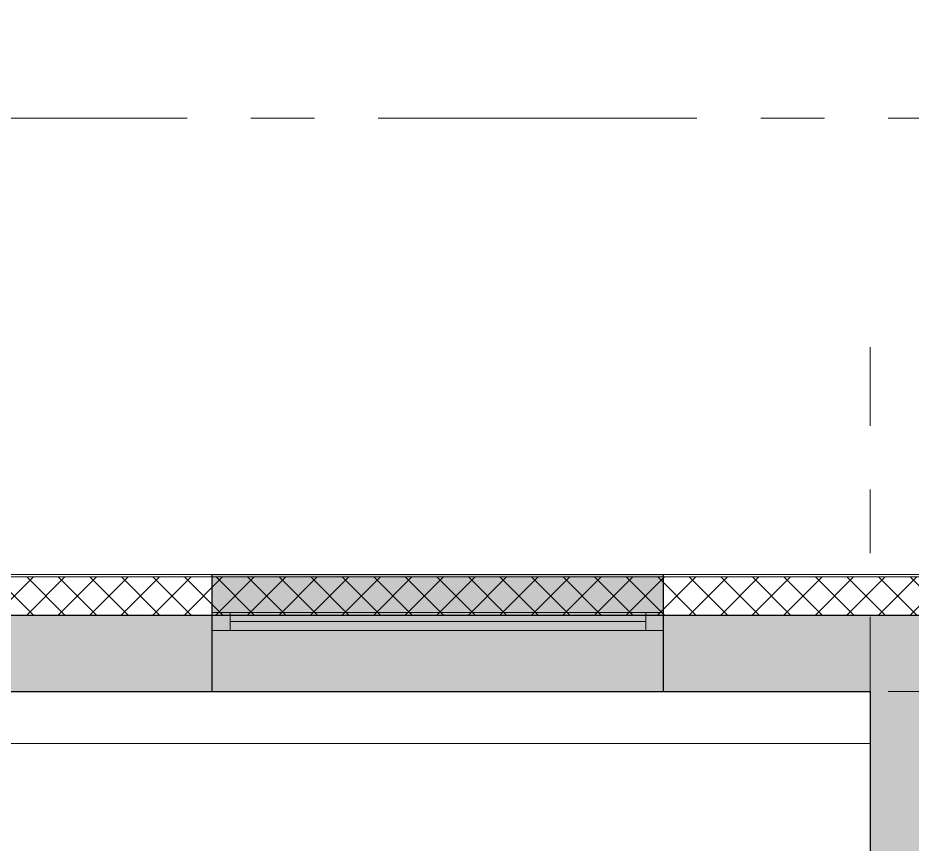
# Model space of a CAD drawing. Header units: millimetres. Extents: x -13407 to 95998, y -2719 to 109387.
# Drawn here: x 48023 to 51530, y 30439 to 33681 of the extents above; entities that cross this region are included whole.
import ezdxf

# ---------------------------------------------------------------- set-up
doc = ezdxf.new("R2010")
doc.units = ezdxf.units.MM
doc.linetypes.add('CENTER', pattern=[2, 1.25, -0.25, 0.25, -0.25])
for name, color, linetype, lineweight in [('АР_Навесной фасад', 5, 'Continuous', 5), ('АР_Окна БЛОК', 250, 'Continuous', 13), ('АР_Оси', 193, 'Continuous', 9), ('АР_Подоконники', 163, 'Continuous', 9), ('АР_Сущ Несущая стена', 202, 'Continuous', 30), ('АР_Утеплитель', 250, 'Continuous', 9), ('АР_Штриховка монолит', 250, 'Continuous', 9)]:
    doc.layers.add(name, color=color, linetype=linetype, lineweight=lineweight)
pattern_1 = [(45, (-951587.81, 109892.1), (-123.743687, 123.743687), []), (45, (-951464.07, 109892.1), (-123.743687, 123.743687), [218.75, -43.75, 0, -43.75])]

# ---------------------------------------------------------------- blocks, each defined once
blk = doc.blocks.new('*U210')
h = blk.add_hatch(color=253)
h.dxf.hatch_style = 1
h.paths.add_polyline_path([(-1770, -240), (0, -240), (0, 220), (-1770, 220)])
at = {"color": 253, "lineweight": 30}
for p, q in [((-1770, -240), (-1770, 220)), ((0, -240), (0, 220))]:
    blk.add_line(p, q, dxfattribs=at)
at = {"color": 253}
for p, q in [((0, 220), (-1770, 220)), ((-1770, 70), (0, 70)), ((-1700, 0), (-1700, 70)), ((-70, 0), (-70, 70)), ((-1770, 0), (0, 0)), ((-1700, 35), (-70, 35)), ((-1770, -240), (0, -240)), ((-1770, -240), (-1770, -240)), ((-1770, -240), (-1770, -240)), ((0, -240), (0, -240)), ((0, -240), (0, -240))]:
    blk.add_line(p, q, dxfattribs=at)

msp = doc.modelspace()

# ---------------------------------------------------------------- hatches: boundary and pattern name
at = {"layer": 'АР_Утеплитель', "ltscale": 100}
h = msp.add_hatch(dxfattribs=at)
h.set_pattern_fill('ANSI37', color=253, scale=700)
h.set_pattern_definition([(45, (-945096.63, 49045.73), (-61.871843, 61.871843), []), (135, (-945096.63, 49045.73), (-61.871843, -61.871843), [])])
h.paths.add_polyline_path([(14984.6, 47631), (14834.6, 47631), (14829.8, 47062.2), (17959.8, 47062.2), (17959.8, 44132.2), (21080, 44132.2), (21080, 36112.2), (17279.8, 36112.2), (17279.8, 35982.2), (11889.8, 35982.2), (11889.8, 27372.2), (16865, 27372.2), (16865, 31337.2), (51665, 31337.2), (51665, 27372.2), (62165, 27372.2), (62165, 9502.2), (68515, 9502.2), (68515, -207.8), (55415, -207.8), (55415, 6142.2), (47535, 6142.2), (47535, 11332.2), (38999.7, 11332.2), (38999.7, 10932.2), (39149.7, 10932.2), (39149.7, 11182.2), (47385, 11182.2), (47385, 5992.2), (55265, 5992.2), (55265, -357.8), (68665, -357.8), (68665, 9652.2), (62315, 9652.2), (62315, 27522.2), (51815, 27522.2), (51815, 31487.2), (16715, 31487.2), (16715, 27522.2), (12039.8, 27522.2), (12039.8, 35832.2), (17429.8, 35832.2), (17429.8, 35962.2), (21230, 35962.2), (21230, 44282.2), (18109.8, 44282.2), (18109.8, 47212.2), (14979.8, 47212.2)])
h.paths.add_polyline_path([(14829.8, 49271), (14979.8, 49271), (14979.8, 50412.5), (15129.8, 50412.5), (15129.8, 50562.5), (14829.8, 50562.5)])
at = {"layer": 'АР_Штриховка монолит', "ltscale": 100}
h = msp.add_hatch(dxfattribs=at)
h.set_pattern_fill('ANSI35', color=253, scale=700)
h.set_pattern_definition(pattern_1)
h.paths.add_polyline_path([(51365, 31337.2), (16865, 31337.2), (16865, 27372.2), (16865, 27172.2), (16865, 19852.2), (16965, 19852.2), (16965, 18594.7), (17165, 18594.7), (17165, 19552.2), (20920, 19552.2), (20920, 18369.7), (21120, 18369.7), (21120, 19552.2), (28120, 19552.2), (28120, 19852.2), (17165, 19852.2), (17165, 31037.2), (51365, 31037.2)])
h = msp.add_hatch(dxfattribs=at)
h.set_pattern_fill('ANSI35', color=253, scale=700)
h.set_pattern_definition(pattern_1)
h.paths.add_polyline_path([(51665, 31337.2), (51365, 31337.2), (51365, 31037.2), (51365, 19852.2), (40410, 19852.2), (40410, 19552.2), (47535, 19552.2), (47535, 18369.7), (47735, 18369.7), (47735, 19552.2), (51365, 19552.2), (51365, 18594.7), (51565, 18594.7), (51565, 19552.2), (51665, 19552.2), (51665, 27172.2), (51665, 27172.5), (51665, 27372.5), (51665, 27372.2)])

# ---------------------------------------------------------------- linework, layer by layer
at = {"layer": 'АР_Навесной фасад', "color": 253, "ltscale": 100}
for p, q in [((16705, 31497.2), (51825, 31497.2)), ((16715, 31487.2), (51815, 31487.2))]:
    msp.add_line(p, q, dxfattribs=at)
at = {"layer": 'АР_Оси', "color": 253, "linetype": 'CENTER', "ltscale": 1000}
for p, q in [((-12563.8, 33287.2), (70614.6, 33287.2)), ((51365, -1919.1), (51365, 32388.4)), ((-12563.8, 31037.2), (70614.6, 31037.2))]:
    msp.add_line(p, q, dxfattribs=at)
at = {"layer": 'АР_Подоконники', "color": 253, "ltscale": 100}
msp.add_line((42840, 30833.7), (51365, 30833.6), dxfattribs=at)
at = {"layer": 'АР_Сущ Несущая стена', "color": 253, "ltscale": 100}
for p, q in [((16865, 31337.2), (51665, 31337.2)), ((17165, 31037.2), (51365, 31037.2)), ((51365, 31037.2), (51365, 19852.2))]:
    msp.add_line(p, q, dxfattribs=at)

# ---------------------------------------------------------------- block references
at = {"layer": 'АР_Окна БЛОК', "color": 253}
msp.add_blockref('*U210', (50555, 31277.2), dxfattribs=at)

doc.saveas('drawing.dxf')
